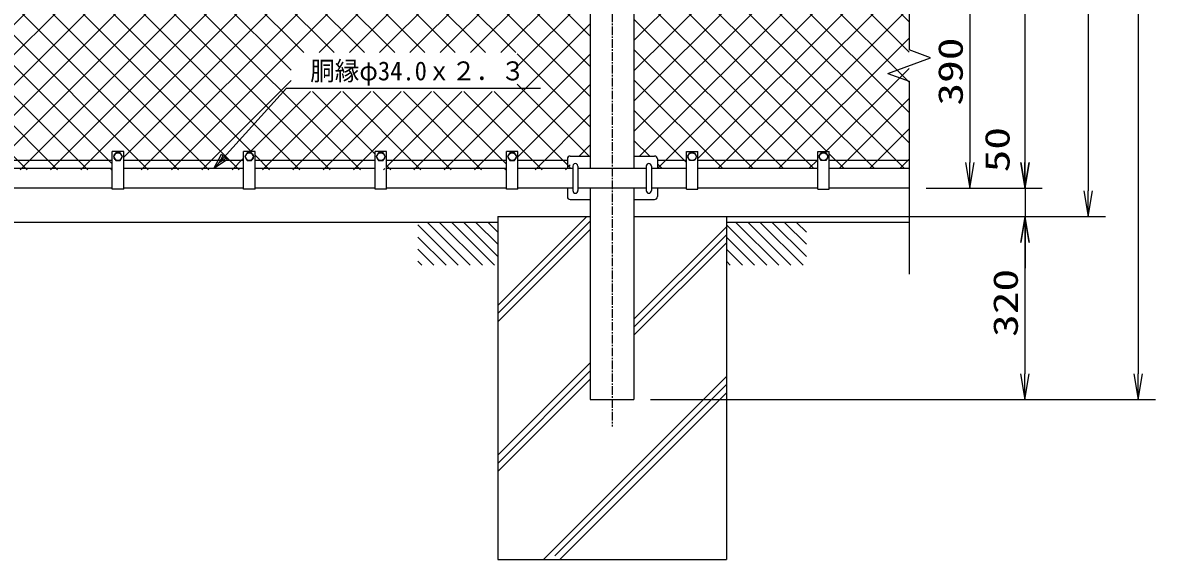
# Model space of a CAD drawing. Units: millimetres, scale not verified. Extents: x -4455 to 4455, y -3150 to 3150.
# Drawn here: x -2672 to -689, y 70 to 1010 of the extents above; entities that cross this region are included whole.
import ezdxf
from ezdxf.enums import TextEntityAlignment as Align

# ---------------------------------------------------------------- set-up
doc = ezdxf.new("R2010")
doc.units = ezdxf.units.MM
doc.header["$LTSCALE"] = 20
doc.linetypes.add('USER1', pattern=[1.125, 0.75, -0.125, 0.125, -0.125])
for name, color, linetype, lineweight in [('0-1_1', 7, 'Continuous', 25), ('0-2_0', 7, 'Continuous', 25), ('0-3_2', 7, 'Continuous', 25), ('0-4_EXTCNT-L', 2, 'Continuous', 25)]:
    doc.layers.add(name, color=color, linetype=linetype, lineweight=lineweight)
doc.styles.add('ＭＳ ゴシック', font='')
doc.styles.get('ＭＳ ゴシック').set_extended_font_data('MS Gothic')

# ---------------------------------------------------------------- blocks, each defined once
blk = doc.blocks.new('DARROWS')
at = {"layer": '0-2_0', "color": 2}
blk.add_line((0, 0), (-19.982, 0), dxfattribs=at)
blk.add_lwpolyline([(-20, -3.333), (0, 0), (-20, 3.333)], dxfattribs=at)
blk = doc.blocks.new('C2')
at = {"layer": '0-1_1', "color": 4}
blk.add_line((79808.6, 57244.9), (81308.6, 55744.9), dxfattribs=at)
blk = doc.blocks.new('C1')
at = {"layer": '0-1_1', "color": 4}
blk.add_line((79384.3, 57244.9), (80884.3, 55744.9), dxfattribs=at)
blk = doc.blocks.new('C0')
at = {"layer": '0-1_1', "color": 4}
blk.add_line((79049.1, 57155.9), (80460.1, 55744.9), dxfattribs=at)
blk = doc.blocks.new('C7')
at = {"layer": '0-1_1', "color": 4}
blk.add_line((79049.1, 56731.6), (80035.8, 55744.9), dxfattribs=at)
blk = doc.blocks.new('C9')
at = {"layer": '0-1_1', "color": 4}
blk.add_line((79049.1, 55883.1), (79187.3, 55744.9), dxfattribs=at)
blk = doc.blocks.new('C8')
at = {"layer": '0-1_1', "color": 4}
blk.add_line((79049.1, 56307.3), (79611.6, 55744.9), dxfattribs=at)
blk = doc.blocks.new('C5')
at = {"layer": '0-1_1', "color": 4}
blk.add_line((81081.4, 57244.9), (81849.1, 56477.2), dxfattribs=at)
blk = doc.blocks.new('C4')
at = {"layer": '0-1_1', "color": 4}
blk.add_line((80657.1, 57244.9), (81849.1, 56052.9), dxfattribs=at)
blk = doc.blocks.new('C3')
at = {"layer": '0-1_1', "color": 4}
blk.add_line((80232.9, 57244.9), (81732.9, 55744.9), dxfattribs=at)
blk = doc.blocks.new('C6')
at = {"layer": '0-1_1', "color": 4}
blk.add_line((81505.7, 57244.9), (81849.1, 56901.4), dxfattribs=at)
blk = doc.blocks.new('C17')
at = {"layer": '0-1_1', "color": 4}
blk.add_line((85449.1, 56731.6), (86435.8, 55744.9), dxfattribs=at)
blk = doc.blocks.new('C15')
at = {"layer": '0-1_1', "color": 4}
blk.add_line((87481.4, 57244.9), (88249.1, 56477.2), dxfattribs=at)
blk = doc.blocks.new('C14')
at = {"layer": '0-1_1', "color": 4}
blk.add_line((87057.1, 57244.9), (88249.1, 56052.9), dxfattribs=at)
blk = doc.blocks.new('C13')
at = {"layer": '0-1_1', "color": 4}
blk.add_line((86632.9, 57244.9), (88132.9, 55744.9), dxfattribs=at)
blk = doc.blocks.new('C12')
at = {"layer": '0-1_1', "color": 4}
blk.add_line((86208.6, 57244.9), (87708.6, 55744.9), dxfattribs=at)
blk = doc.blocks.new('C11')
at = {"layer": '0-1_1', "color": 4}
blk.add_line((85784.3, 57244.9), (87284.3, 55744.9), dxfattribs=at)
blk = doc.blocks.new('C10')
at = {"layer": '0-1_1', "color": 4}
blk.add_line((85449.1, 57155.9), (86860.1, 55744.9), dxfattribs=at)
blk = doc.blocks.new('C19')
at = {"layer": '0-1_1', "color": 4}
blk.add_line((85449.1, 55883.1), (85587.3, 55744.9), dxfattribs=at)
blk = doc.blocks.new('C18')
at = {"layer": '0-1_1', "color": 4}
blk.add_line((85449.1, 56307.3), (86011.6, 55744.9), dxfattribs=at)
blk = doc.blocks.new('C16')
at = {"layer": '0-1_1', "color": 4}
blk.add_line((87905.7, 57244.9), (88249.1, 56901.4), dxfattribs=at)
blk = doc.blocks.new('X41')
at = {"layer": '0-2_0', "color": 4}
for p, q in [((33259, 80988.7), (44058.4, 91788.2)), ((33259, 82049.4), (42997.8, 91788.2)), ((33259, 83110), (41937.1, 91788.2)), ((33259, 85231.3), (39815.8, 91788.2)), ((33259, 86292), (38755.1, 91788.2)), ((33259, 87352.7), (37694.5, 91788.2)), ((33259, 89474), (35573.2, 91788.2)), ((33259, 90534.6), (34512.5, 91788.2)), ((33259, 91595.3), (33451.8, 91788.2)), ((51265.7, 73892.2), (33369.7, 91788.2)), ((34348.2, 70410.7), (55725.7, 91788.2)), ((51705.2, 74513.3), (34430.4, 91788.2)), ((35799.5, 91479.7), (35491.1, 91788.2)), ((36046.4, 71048.2), (56786.4, 91788.2)), ((36199.5, 91353.8), (36633.8, 91788.2)), ((36469.5, 70410.7), (57847, 91788.2)), ((53826.6, 74513.3), (36551.7, 91788.2)), ((54887.2, 74513.3), (37612.4, 91788.2)), ((43445.2, 87016), (38673, 91788.2)), ((43445.2, 88076.7), (39733.7, 91788.2)), ((40799.5, 91711.2), (40876.5, 91788.2)), ((43445.2, 89137.4), (40799.5, 91783)), ((43445.2, 90198), (41855, 91788.2)), ((44414.6, 90289.2), (42915.7, 91788.2)), ((43620.2, 90289.2), (44999.5, 91668.6)), ((45475.3, 90289.2), (43976.3, 91788.2)), ((44304, 77184.4), (58799.5, 91680)), ((44680.9, 90289.2), (46179.8, 91788.2)), ((45364.6, 77184.4), (59968.3, 91788.2)), ((45741.5, 90289.2), (47240.4, 91788.2)), ((47596.6, 90289.2), (46097.7, 91788.2)), ((46425.3, 77184.4), (61029, 91788.2)), ((46802.2, 90289.2), (48301.1, 91788.2)), ((48657.2, 90289.2), (47158.3, 91788.2)), ((47862.8, 90289.2), (49361.7, 91788.2)), ((49717.9, 90289.2), (48219, 91788.2)), ((49599.5, 91468.3), (49279.6, 91788.2)), ((49984.2, 90289.2), (51483.1, 91788.2)), ((49999.5, 91365.3), (50422.4, 91788.2)), ((61733.5, 80395), (50340.3, 91788.2)), ((50752.6, 88936.4), (53604.4, 91788.2)), ((50752.6, 89997.1), (52543.7, 91788.2)), ((61733.5, 81455.6), (51401, 91788.2)), ((61733.5, 82516.3), (52461.6, 91788.2)), ((61733.5, 83576.9), (53522.3, 91788.2)), ((54599.5, 91722.6), (54665, 91788.2)), ((61733.5, 84637.6), (54599.5, 91771.6)), ((61733.5, 85698.3), (55643.6, 91788.2)), ((61733.5, 86758.9), (56704.3, 91788.2)), ((61733.5, 87819.6), (57764.9, 91788.2)), ((61733.5, 89940.9), (59886.3, 91788.2)), ((61733.5, 91001.6), (60946.9, 91788.2)), ((33259, 84170.7), (40399.5, 91311.2)), ((46535.9, 90289.2), (45399.5, 91425.7)), ((47334, 77032.5), (61733.5, 91432)), ((50752.6, 87875.7), (54199.5, 91322.6)), ((61733.5, 88880.2), (59199.5, 91414.2)), ((33259, 88413.3), (36053.8, 91208.2)), ((46912.8, 77184.4), (33259, 90838.3)), ((52765.9, 74513.3), (36071.1, 91208.2)), ((48923.5, 90289.2), (49842.4, 91208.2)), ((61733.5, 79334.3), (49859.6, 91208.2)), ((33259, 79928), (43445.2, 90114.2)), ((47334, 75971.8), (61733.5, 90371.3)), ((45852.1, 77184.4), (33259, 89777.6)), ((42833.5, 70410.7), (61733.5, 89310.7)), ((61733.5, 78273.6), (50752.6, 89254.5)), ((33259, 78867.4), (43445.2, 89053.5)), ((44791.5, 77184.4), (33259, 88716.9)), ((43894.2, 70410.7), (61733.5, 88250)), ((61733.5, 77213), (50752.6, 88193.8)), ((33259, 77806.7), (43445.2, 87992.9)), ((43730.8, 77184.4), (33259, 87656.3)), ((33259, 71442.8), (48829.3, 87013)), ((33259, 72503.4), (47768.6, 87013)), ((33259, 73564.1), (46708, 87013)), ((33259, 74624.7), (45647.3, 87013)), ((33259, 75685.4), (44586.6, 87013)), ((33259, 76746.1), (43526, 87013)), ((33765, 70888.2), (49889.9, 87013)), ((55947.9, 74513.3), (43448.2, 87013)), ((57008.5, 74513.3), (44508.8, 87013)), ((45399.5, 70855.3), (61733.5, 87189.3)), ((58069.2, 74513.3), (45569.5, 87013)), ((59129.9, 74513.3), (46630.1, 87013)), ((61733.5, 72970.3), (47690.8, 87013)), ((61733.5, 74031), (48751.5, 87013)), ((61733.5, 75091.7), (49812.1, 87013)), ((61733.5, 76152.3), (50752.6, 87133.2)), ((43489.4, 76365.2), (33259, 86595.6)), ((46015.5, 70410.7), (61733.5, 86128.7)), ((48383.3, 70410.7), (33259, 85535)), ((47076.1, 70410.7), (61733.5, 85068)), ((47322.6, 70410.7), (33259, 84474.3)), ((52239.5, 74513.3), (61733.5, 84007.4)), ((46261.9, 70410.7), (33259, 83413.6)), ((53300.1, 74513.3), (61733.5, 82946.7)), ((44999.5, 70612.5), (33259, 82353)), ((54360.8, 74513.3), (61733.5, 81886)), ((44140.6, 70410.7), (33259, 81292.3)), ((55421.4, 74513.3), (61733.5, 80825.4)), ((43080, 70410.7), (33259, 80231.7)), ((56482.1, 74513.3), (61733.5, 79764.7)), ((42019.3, 70410.7), (33259, 79171)), ((57542.8, 74513.3), (61733.5, 78704.1)), ((40399.5, 70969.8), (33259, 78110.3)), ((58603.4, 74513.3), (61733.5, 77643.4)), ((39898, 70410.7), (33259, 77049.7)), ((53686.6, 70410.7), (47334, 76763.3)), ((59176.9, 74026.1), (61733.5, 76582.7)), ((37530.2, 70410.7), (43489.4, 76369.9)), ((38837.3, 70410.7), (33259, 75989)), ((38590.9, 70410.7), (44148.3, 75968.2)), ((39651.5, 70410.7), (45209, 75968.2)), ((40799.5, 70498), (46269.7, 75968.2)), ((41772.8, 70410.7), (47330.3, 75968.2)), ((49443.9, 70410.7), (43886.4, 75968.2)), ((49867.1, 71048.2), (44947.1, 75968.2)), ((51565.2, 70410.7), (46007.8, 75968.2)), ((52625.9, 70410.7), (47068.4, 75968.2)), ((56622.1, 70410.7), (61733.5, 75522.1)), ((37776.7, 70410.7), (33259, 74928.4)), ((57682.8, 70410.7), (61733.5, 74461.4)), ((61733.5, 71909.7), (59176.9, 74466.3)), ((36078.5, 71048.2), (33259, 73867.7)), ((48136.8, 70410.7), (51265.7, 73539.6)), ((61694.4, 70888.2), (59176.9, 73405.6)), ((59199.5, 70866.8), (61733.5, 73400.8)), ((49834.9, 71048.2), (51936.6, 73149.8)), ((50258.1, 70410.7), (52997.2, 73149.8)), ((51318.8, 70410.7), (54057.9, 73149.8)), ((54199.5, 70958.4), (52008.1, 73149.8)), ((52379.5, 70410.7), (55118.6, 73149.8)), ((55807.9, 70410.7), (53068.8, 73149.8)), ((53440.1, 70410.7), (56179.2, 73149.8)), ((56868.5, 70410.7), (54129.4, 73149.8)), ((54599.5, 70509.4), (57239.9, 73149.8)), ((57929.2, 70410.7), (55190.1, 73149.8)), ((55561.4, 70410.7), (58300.5, 73149.8)), ((58799.5, 70601), (56250.8, 73149.8)), ((60050.5, 70410.7), (57311.4, 73149.8)), ((61033.5, 70488.4), (58372.1, 73149.8)), ((35655.3, 70410.7), (33259, 72807)), ((59804.1, 70410.7), (61733.5, 72340.1)), ((34594.7, 70410.7), (33259, 71746.4)), ((61342.2, 70888.2), (61733.5, 71279.4)), ((33265.5, 70679.2), (33259, 70685.7)), ((35408.9, 70410.7), (35799.5, 70801.3)), ((36716, 70410.7), (36199.5, 70927.2)), ((49197.5, 70410.7), (49599.5, 70812.7)), ((50504.6, 70410.7), (49999.5, 70915.8)), ((40958.6, 70410.7), (40799.5, 70569.8)), ((44954.8, 70410.7), (44999.5, 70455.3)), ((54500.8, 70410.7), (54538.3, 70448.2)), ((54747.2, 70410.7), (54599.5, 70558.4)), ((58743.4, 70410.7), (58799.5, 70466.8)), ((60864.7, 70410.7), (61033.5, 70579.4))]:
    blk.add_line(p, q, dxfattribs=at)
blk = doc.blocks.new('X42')
at = {"layer": '0-2_0', "color": 4}
for p, q in [((63265.5, 82357.4), (72696.3, 91788.2)), ((63265.5, 83418), (71635.6, 91788.2)), ((63265.5, 85539.4), (69514.3, 91788.2)), ((63265.5, 86600), (68453.6, 91788.2)), ((63265.5, 87660.7), (67393, 91788.2)), ((63265.5, 88721.3), (66332.3, 91788.2)), ((63265.5, 90842.7), (64211, 91788.2)), ((63265.5, 89782), (65099.5, 91616)), ((72899.5, 83017.5), (64128.9, 91788.2)), ((72899.5, 85138.9), (66250.2, 91788.2)), ((72899.5, 86199.5), (67310.9, 91788.2)), ((72899.5, 87260.2), (68371.5, 91788.2)), ((69699.5, 91520.8), (69432.2, 91788.2)), ((70099.5, 91312.7), (70575, 91788.2)), ((72899.5, 89381.5), (70492.9, 91788.2)), ((72899.5, 90442.2), (71553.5, 91788.2)), ((72899.5, 91502.8), (72614.2, 91788.2)), ((72899.5, 81956.9), (63265.5, 91590.9)), ((72899.5, 84078.2), (65499.5, 91478.2)), ((63265.5, 84478.7), (69994.9, 91208.2)), ((63265.5, 81296.7), (72899.5, 90930.7)), ((72899.5, 88320.8), (70012.2, 91208.2)), ((72899.5, 80896.2), (63265.5, 90530.2)), ((63265.5, 80236.1), (72899.5, 89870.1)), ((72899.5, 79835.6), (63265.5, 89469.6)), ((63265.5, 79175.4), (72899.5, 88809.4)), ((72899.5, 78774.9), (63265.5, 88408.9)), ((63265.5, 78114.7), (72899.5, 87748.7)), ((72899.5, 77714.2), (63265.5, 87348.2)), ((63265.5, 77054.1), (72899.5, 86688.1)), ((72899.5, 76653.6), (63265.5, 86287.6)), ((63265.5, 75993.4), (72899.5, 85627.4)), ((72899.5, 75592.9), (63265.5, 85226.9)), ((63265.5, 74932.8), (72899.5, 84566.8)), ((72899.5, 74532.3), (63265.5, 84166.3)), ((63265.5, 73872.1), (72899.5, 83506.1)), ((72899.5, 73471.6), (63265.5, 83105.6)), ((63265.5, 72811.4), (72899.5, 82445.4)), ((72899.5, 72410.9), (63265.5, 82044.9)), ((63265.5, 71750.8), (72899.5, 81384.8)), ((72899.5, 71350.3), (63265.5, 80984.3)), ((63463.5, 70888.2), (72899.5, 80324.1)), ((72741, 70448.2), (63265.5, 79923.6)), ((64085.5, 70449.5), (72899.5, 79263.5)), ((71680.3, 70448.2), (63265.5, 78863)), ((65499.5, 70802.8), (72899.5, 78202.8)), ((70019.7, 71048.1), (63265.5, 77802.3)), ((66205.5, 70448.2), (72899.5, 77142.1)), ((69559, 70448.2), (63265.5, 76741.6)), ((67266.2, 70448.2), (72899.5, 76081.5)), ((68498.3, 70448.2), (63265.5, 75681)), ((68326.8, 70448.2), (72899.5, 75020.8)), ((67437.7, 70448.2), (63265.5, 74620.3)), ((69987.5, 71048.1), (72899.5, 73960.2)), ((66377, 70448.2), (63265.5, 73559.7)), ((70448.2, 70448.2), (72899.5, 72899.5)), ((65099.5, 70665), (63265.5, 72499)), ((71508.8, 70448.2), (72899.5, 71838.8)), ((63815.7, 70888.2), (63265.5, 71438.3)), ((64255.7, 70448.2), (64085.5, 70618.3)), ((69387.5, 70448.2), (69699.5, 70760.2)), ((70619.7, 70448.2), (70099.5, 70968.3)), ((72569.5, 70448.2), (72899.5, 70778.2))]:
    blk.add_line(p, q, dxfattribs=at)

msp = doc.modelspace()

# ---------------------------------------------------------------- linework, layer by layer
at = {"layer": '0-1_1', "color": 4}
for p, q in [((-1120.23, 1915.61), (-1120.23, 961.93)), ((-1082.64, 948.25), (-1120.23, 961.93)), ((-1157.81, 920.89), (-1082.64, 948.25)), ((-1157.81, 920.89), (-1120.23, 907.21)), ((-1120.23, 907.21), (-1120.23, 569.2)), ((-1840.23, 514.42), (-1684.58, 670.07)), ((-1840.23, 500.28), (-1678.53, 661.98)), ((-1840.23, 486.14), (-1678.53, 647.84)), ((-1601.93, 490.59), (-1440.23, 652.29)), ((-1601.93, 476.45), (-1440.23, 638.15)), ((-1601.93, 462.31), (-1440.23, 624.01)), ((-1840.23, 252.29), (-1678.53, 413.99)), ((-1840.23, 238.15), (-1678.53, 399.85)), ((-1840.23, 224), (-1678.53, 385.7)), ((-1760.31, 70.07), (-1440.23, 390.16)), ((-1740.23, 76.02), (-1440.23, 376.02)), ((-1732.03, 70.07), (-1440.23, 361.87))]:
    msp.add_line(p, q, dxfattribs=at)
at = {"layer": '0-1_1', "color": 4, "linetype": 'USER1'}
msp.add_line((-1640.23, 1903.07), (-1640.23, 302.66), dxfattribs=at)
at = {"layer": '0-1_1'}
for p, q in [((-1678.53, 1821.07), (-1678.53, 754.07)), ((-1601.93, 1821.07), (-1601.93, 754.07)), ((-2515.23, 718.07), (-2515.23, 784.07)), ((-2495.23, 784.07), (-2515.23, 784.07)), ((-2495.23, 718.07), (-2495.23, 784.07)), ((-2285.23, 718.07), (-2285.23, 784.07)), ((-2265.23, 784.07), (-2285.23, 784.07)), ((-2265.23, 718.07), (-2265.23, 784.07)), ((-2055.23, 718.07), (-2055.23, 784.07)), ((-2035.23, 784.07), (-2055.23, 784.07)), ((-2035.23, 718.07), (-2035.23, 784.07)), ((-1825.23, 718.07), (-1825.23, 784.07)), ((-1805.23, 784.07), (-1825.23, 784.07)), ((-1805.23, 718.07), (-1805.23, 784.07)), ((-1510.23, 718.07), (-1510.23, 784.07)), ((-1510.23, 784.07), (-1490.23, 784.07)), ((-1490.23, 718.07), (-1490.23, 784.07)), ((-1280.23, 718.07), (-1280.23, 784.07)), ((-1280.23, 784.07), (-1260.23, 784.07)), ((-1260.23, 718.07), (-1260.23, 784.07)), ((-2515.23, 768.07), (-2725.23, 768.07)), ((-2515.23, 754.07), (-2725.23, 754.07)), ((-2285.23, 768.07), (-2495.23, 768.07)), ((-2285.23, 754.07), (-2495.23, 754.07)), ((-2055.23, 768.07), (-2265.23, 768.07)), ((-2055.23, 754.07), (-2265.23, 754.07)), ((-1825.23, 768.07), (-2035.23, 768.07)), ((-1825.23, 754.07), (-2035.23, 754.07)), ((-1718.53, 768.07), (-1805.23, 768.07)), ((-1709.03, 754.07), (-1805.23, 754.07)), ((-1580.43, 754.07), (-1700.03, 754.07)), ((-1510.23, 754.07), (-1571.43, 754.07)), ((-1560.93, 771.07), (-1560.93, 754.07)), ((-1510.23, 768.07), (-1560.93, 768.07)), ((-1280.23, 768.07), (-1490.23, 768.07)), ((-1280.23, 754.07), (-1490.23, 754.07)), ((-1120.23, 768.07), (-1260.23, 768.07)), ((-1120.23, 754.07), (-1260.23, 754.07)), ((-2515.23, 720.07), (-2725.23, 720.07)), ((-2495.23, 718.07), (-2515.23, 718.07)), ((-2285.23, 720.07), (-2495.23, 720.07)), ((-2265.23, 718.07), (-2285.23, 718.07)), ((-2055.23, 720.07), (-2265.23, 720.07)), ((-2035.23, 718.07), (-2055.23, 718.07)), ((-1825.23, 720.07), (-2035.23, 720.07)), ((-1805.23, 718.07), (-1825.23, 718.07)), ((-1709.03, 720.07), (-1805.23, 720.07)), ((-1580.43, 720.07), (-1700.03, 720.07)), ((-1678.53, 720.07), (-1678.53, 350.07)), ((-1601.93, 720.07), (-1601.93, 350.07)), ((-1510.23, 720.07), (-1571.43, 720.07)), ((-1560.93, 720.07), (-1560.93, 705.07)), ((-1510.23, 718.07), (-1490.23, 718.07)), ((-1280.23, 720.07), (-1490.23, 720.07)), ((-1280.23, 718.07), (-1260.23, 718.07)), ((-1120.23, 720.07), (-1260.23, 720.07)), ((-1840.23, 660.07), (-2940.23, 660.07)), ((-1840.23, 660.07), (-2030.23, 660.07)), ((-1840.23, 670.07), (-1840.23, 70.07)), ((-1840.23, 670.07), (-1678.53, 670.07)), ((-1601.93, 670.07), (-1440.23, 670.07)), ((-1440.23, 670.07), (-1440.23, 70.07)), ((-1120.23, 660.07), (-1440.23, 660.07)), ((-1678.53, 350.07), (-1601.93, 350.07)), ((-1840.23, 70.07), (-1440.23, 70.07))]:
    msp.add_line(p, q, dxfattribs=at)
at = {"layer": '0-1_1', "color": 4}
for points in [[(-2337.28, 754.07), (-2210.23, 895.07), (-1765.73, 895.07)], [(-2315.94, 772.53), (-2327.91, 764.47), (-2321.14, 777.21)]]:
    msp.add_lwpolyline(points, dxfattribs=at)
msp.add_lwpolyline([(-2313.34, 770.19), (-2337.28, 754.07), (-2323.74, 779.56)], close=True, dxfattribs=at)
at = {"layer": '0-1_1'}
for centre, start, end in [((-1704.53, 758.57), 359.99995, 179.99995), ((-1575.93, 758.57), 0, 180), ((-1704.53, 715.57), 179.99995, 359.99995), ((-1575.93, 715.57), 180, 0)]:
    msp.add_arc(centre, 4.5, start, end, dxfattribs=at)
at = {"layer": '0-2_0', "color": 2}
for p, q in [((-917.8, 1825.07), (-917.8, 765.07)), ((-806.77, 1825.07), (-806.77, 715.07)), ((-1014.2, 1065.07), (-1014.2, 765.07))]:
    msp.add_line(p, q, dxfattribs=at)
at = {"layer": '0-2_0'}
for p, q in [((-1713.53, 776.07), (-1678.53, 776.07)), ((-1601.93, 776.07), (-1565.93, 776.07)), ((-1718.53, 771.07), (-1718.53, 754.07)), ((-1709.03, 758.57), (-1709.03, 715.57)), ((-1700.03, 758.57), (-1700.03, 715.57)), ((-1580.43, 758.57), (-1580.43, 715.57)), ((-1571.43, 758.57), (-1571.43, 715.57)), ((-1718.53, 720.07), (-1718.53, 705.07)), ((-1713.53, 700.07), (-1678.53, 700.07)), ((-1601.93, 700.07), (-1565.93, 700.07))]:
    msp.add_line(p, q, dxfattribs=at)
at = {"layer": '0-2_0', "color": 1}
for p, q in [((-1090.23, 720.07), (-984.2, 720.07)), ((-1085.23, 720.07), (-887.8, 720.07)), ((-1510.23, 670.07), (-776.77, 670.07))]:
    msp.add_line(p, q, dxfattribs=at)
at = {"layer": '0-2_0'}
for centre, start, end in [((-1713.53, 771.07), 89.99997, 179.99997), ((-1565.93, 771.07), 0, 89.99997), ((-1713.53, 705.07), 179.99997, 269.99997), ((-1565.93, 705.07), 269.99997, 0)]:
    msp.add_arc(centre, 5, start, end, dxfattribs=at)
at = {"layer": '0-3_2'}
for p, q in [((-2509.23, 782), (-2513.23, 775.07)), ((-2513.23, 775.07), (-2509.23, 768.14)), ((-2501.23, 782), (-2509.23, 782)), ((-2497.23, 775.07), (-2501.23, 782)), ((-2501.23, 768.14), (-2497.23, 775.07)), ((-1819.23, 782), (-1823.23, 775.07)), ((-1823.23, 775.07), (-1819.23, 768.14)), ((-1811.23, 782), (-1819.23, 782)), ((-1807.23, 775.07), (-1811.23, 782)), ((-1811.23, 768.14), (-1807.23, 775.07)), ((-1278.23, 775.07), (-1274.23, 782)), ((-1274.23, 768.14), (-1278.23, 775.07)), ((-1274.23, 782), (-1266.23, 782)), ((-1266.23, 782), (-1262.23, 775.07)), ((-1262.23, 775.07), (-1266.23, 768.14)), ((-2509.23, 768.14), (-2501.23, 768.14)), ((-1819.23, 768.14), (-1811.23, 768.14)), ((-1266.23, 768.14), (-1274.23, 768.14))]:
    msp.add_line(p, q, dxfattribs=at)
for points in [[(-2267.23, 775.07), (-2271.23, 782), (-2279.23, 782), (-2283.23, 775.07), (-2279.23, 768.14), (-2271.23, 768.14)], [(-2037.23, 775.07), (-2041.23, 782), (-2049.23, 782), (-2053.23, 775.07), (-2049.23, 768.14), (-2041.23, 768.14)], [(-1508.23, 775.07), (-1504.23, 782), (-1496.23, 782), (-1492.23, 775.07), (-1496.23, 768.14), (-1504.23, 768.14)]]:
    msp.add_lwpolyline(points, close=True, dxfattribs=at)
for centre in [(-2505.23, 775.07), (-2275.23, 775.07), (-2045.23, 775.07), (-1815.23, 775.07), (-1500.23, 775.07), (-1270.23, 775.07)]:
    msp.add_circle(centre, 6.93, dxfattribs=at)
at = {"layer": '0-4_EXTCNT-L'}
for p, q in [((-719.29, 1865.07), (-719.29, 395.07)), ((-917.34, 765.07), (-917.34, 810.07)), ((-917.34, 720.07), (-917.34, 670.07)), ((-917.8, 625.07), (-917.8, 395.07)), ((-917.34, 625.07), (-917.34, 580.07))]:
    msp.add_line(p, q, dxfattribs=at)
at = {"layer": '0-4_EXTCNT-L', "color": 1}
for p, q in [((-1089.23, 720.07), (-887.34, 720.07)), ((-1411.23, 670.07), (-887.8, 670.07)), ((-1409.23, 670.07), (-887.34, 670.07)), ((-1572.93, 350.07), (-887.8, 350.07)), ((-1571.93, 350.07), (-689.29, 350.07))]:
    msp.add_line(p, q, dxfattribs=at)

# ---------------------------------------------------------------- block references
at = {"layer": '0-2_0', "xscale": 2.25, "yscale": 2.25, "rotation": 270}
for p in [(-1014.2, 720.07), (-917.8, 720.07), (-806.77, 670.07)]:
    msp.add_blockref('DARROWS', p, dxfattribs=at)
at = {"layer": '0-2_0', "xscale": 0.05, "yscale": 0.05}
for name, p in [('C0', (-5932.68, -2202.17)), ('C1', (-5932.68, -2202.17)), ('C2', (-5932.68, -2202.17)), ('C3', (-5932.68, -2202.17)), ('C4', (-5932.68, -2202.17)), ('C5', (-5932.68, -2202.17)), ('C6', (-5932.68, -2202.17)), ('C10', (-5712.68, -2202.17)), ('C11', (-5712.68, -2202.17)), ('C12', (-5712.68, -2202.17)), ('C13', (-5712.68, -2202.17)), ('C14', (-5712.68, -2202.17)), ('C15', (-5712.68, -2202.17)), ('C16', (-5712.68, -2202.17)), ('C7', (-5932.68, -2202.17)), ('C17', (-5712.68, -2202.17)), ('C8', (-5932.68, -2202.17)), ('C18', (-5712.68, -2202.17)), ('C9', (-5932.68, -2202.17)), ('C19', (-5712.68, -2202.17))]:
    msp.add_blockref(name, p, dxfattribs=at)
at = {"layer": '0-4_EXTCNT-L', "xscale": 0.05, "yscale": 0.05}
for name in ['X41', 'X42']:
    msp.add_blockref(name, (-4765.2, -2768.34), dxfattribs=at)
at = {"layer": '0-4_EXTCNT-L', "xscale": 2.25, "yscale": 2.25}
for p, rotation in [((-917.34, 720.07), 270), ((-917.8, 670.07), 90), ((-917.34, 670.07), 90), ((-917.8, 350.07), 270), ((-719.29, 350.07), 270)]:
    msp.add_blockref('DARROWS', p, dxfattribs=dict(at, rotation=rotation))

# ---------------------------------------------------------------- texts
at = {"layer": '0-1_1', "color": 4, "style": 'ＭＳ ゴシック', "width": 0.95}
msp.add_text('胴縁φ34.0ｘ２．３', height=33.17, dxfattribs=at).set_placement((-2168.73, 898.69), align=Align.BOTTOM_LEFT)
at = {"layer": '0-2_0', "color": 3, "style": 'ＭＳ ゴシック', "width": 1.35}
msp.add_text('390', height=43.26, rotation=90, dxfattribs=at).set_placement((-1013.38, 864.45), align=Align.BOTTOM_LEFT)
at = {"layer": '0-4_EXTCNT-L', "color": 3, "style": 'ＭＳ ゴシック', "width": 1.35}
for s, p in [('50', (-931.51, 747.56)), ('320', (-916.97, 459.45))]:
    msp.add_text(s, height=43.26, rotation=90, dxfattribs=at).set_placement(p, align=Align.BOTTOM_LEFT)

doc.saveas('drawing.dxf')
